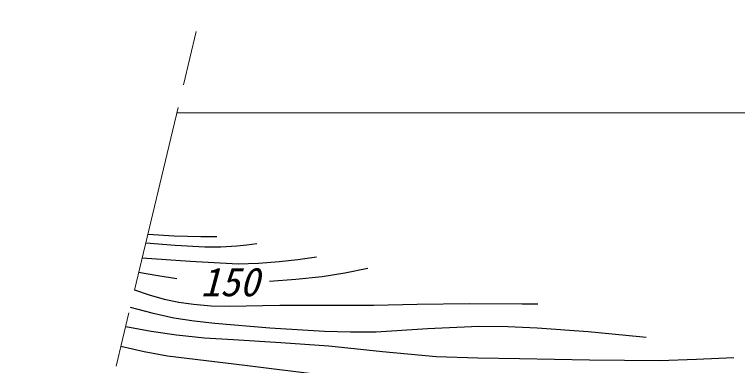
# Model space of a CAD drawing. Units: millimetres, scale not verified. Extents: x 31311 to 671312, y 22626 to 382627.
# Drawn here: x 67513 to 113730, y 285577 to 308018 of the extents above; entities that cross this region are included whole.
import ezdxf
from ezdxf.enums import TextEntityAlignment as Align

# ---------------------------------------------------------------- set-up
doc = ezdxf.new("R2010")
doc.units = ezdxf.units.MM
doc.header["$LTSCALE"] = 1000
doc.linetypes.add('CHAIN', pattern=[18.5, 12, -1.5, 3.5, -1.5])
for name, color, linetype, lineweight in [('M-BGD', 7, 'Continuous', 25), ('M-BMK', 2, 'CHAIN', 13), ('M-STR-HTXT', 7, 'Continuous', 13)]:
    doc.layers.add(name, color=color, linetype=linetype, lineweight=lineweight)
doc.styles.add('ＭＳ ゴシック', font='')
doc.styles.get('ＭＳ ゴシック').set_extended_font_data('MS Gothic')

msp = doc.modelspace()

# ---------------------------------------------------------------- linework, layer by layer
at = {"layer": 'M-BGD'}
for p, q in [((76031, 293969), (77724, 293866)), ((77724, 293866), (79428, 293822)), ((79428, 293822), (79937, 293818)), ((79937, 293818), (80455, 293815)), ((75900, 293422), (77778, 293262)), ((77778, 293262), (79673, 293160)), ((79673, 293160), (80700, 293161)), ((80700, 293161), (81725, 293222)), ((81725, 293222), (82361, 293288)), ((82361, 293288), (83005, 293373)), ((75672, 292465), (78739, 292242)), ((78739, 292242), (81814, 292079)), ((81814, 292079), (83119, 292121)), ((83119, 292121), (84432, 292224)), ((84432, 292224), (85632, 292359)), ((85632, 292359), (86829, 292523)), ((88636, 291509), (90103, 291795)), ((75451, 291543), (76672, 291325)), ((76672, 291325), (77896, 291133)), ((85494, 291091), (87170, 291278)), ((87170, 291278), (88636, 291509)), ((83823, 290966), (85494, 291091)), ((75184, 290425), (76121, 290095)), ((76121, 290095), (77088, 289817)), ((77088, 289817), (78009, 289627)), ((74919, 289315), (76301, 288946)), ((78009, 289627), (78952, 289494)), ((78952, 289494), (80091, 289402)), ((80091, 289402), (81230, 289371)), ((81230, 289371), (84474, 289433)), ((84474, 289433), (87722, 289435)), ((87722, 289435), (90478, 289437)), ((90478, 289437), (93248, 289498)), ((93248, 289498), (96605, 289545)), ((96605, 289545), (99960, 289531)), ((99960, 289531), (100460, 289527)), ((100460, 289527), (100959, 289522)), ((76301, 288946), (77704, 288634)), ((77704, 288634), (79006, 288426)), ((79006, 288426), (80318, 288278)), ((74624, 288081), (76242, 287778)), ((80318, 288278), (83829, 287992)), ((83829, 287992), (87334, 287767)), ((90633, 287736), (93905, 287946)), ((93905, 287946), (97189, 288097)), ((97189, 288097), (99048, 288073)), ((99048, 288073), (100915, 287988)), ((100915, 287988), (104184, 287743)), ((76242, 287778), (77870, 287534)), ((77870, 287534), (79669, 287354)), ((87334, 287767), (88984, 287721)), ((88984, 287721), (90633, 287736)), ((104184, 287743), (107457, 287438)), ((79669, 287354), (81485, 287233)), ((81485, 287233), (84549, 287060)), ((84549, 287060), (87606, 286828)), ((107457, 287438), (107675, 287417)), ((107675, 287417), (107894, 287396)), ((74322, 286815), (75800, 286481)), ((87606, 286828), (91038, 286464)), ((75800, 286481), (77291, 286205)), ((77291, 286205), (82241, 285600)), ((91038, 286464), (94472, 286160)), ((94472, 286160), (97128, 286065)), ((111110, 285975), (113497, 286089)), ((97128, 286065), (99799, 286030)), ((99799, 286030), (104268, 285934)), ((104268, 285934), (108732, 285899)), ((108732, 285899), (111110, 285975)), ((82241, 285600), (87200, 284979))]:
    msp.add_line(p, q, dxfattribs=at)
at = {"layer": 'M-BMK'}
msp.add_line((66578, 254409), (79388, 308018), dxfattribs=at)
at = {"layer": 'M-STR-HTXT'}
msp.add_line((77883, 301720), (167643, 301720), dxfattribs=at)

# ---------------------------------------------------------------- texts
at = {"layer": 'M-BGD', "style": 'ＭＳ ゴシック', "oblique": 15}
msp.add_text('150', height=1833, dxfattribs=at).set_placement((79410, 289456), align=Align.BOTTOM_LEFT)

doc.saveas('drawing.dxf')
